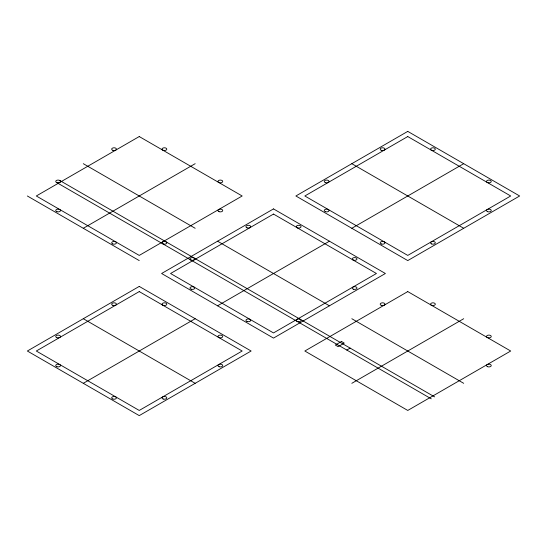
<?xml version="1.0" encoding="UTF-8"?>
<svg xmlns="http://www.w3.org/2000/svg" width="547" height="547" viewBox="0 0 547 547"><rect width="100%" height="100%" fill="white"/><g stroke="black" fill="none" stroke-linecap="round" stroke-linejoin="round"><path stroke-width="0.82" d="M83.294 228.284L195.176 163.683M83.294 383.317L195.176 318.716M217.556 305.8L329.444 241.2M351.824 228.284L463.706 163.683M346.784 350.046L350.142 348.111M351.824 383.317L463.706 318.716M351.824 163.683L463.706 228.284M83.294 163.683L195.176 228.284M217.556 241.2L329.444 305.8M351.824 318.716L463.706 383.317M59.794 180.483L434.619 396.883M56.444 182.418L431.262 398.818M27.35 195.983L139.239 260.584M83.294 318.716L195.176 383.317M139.239 136.552L36.3 195.983L139.239 255.415L242.171 195.983L139.239 136.552M139.239 286.416L27.35 351.017L139.239 415.611L251.121 351.017L139.239 286.416M273.5 208.906L161.611 273.5L273.5 338.094L385.389 273.5L273.5 208.906M407.761 131.389L295.879 195.983L407.761 260.584L519.65 195.983L407.761 131.389M139.239 291.585L36.3 351.017L139.239 410.448L242.171 351.017L139.239 291.585M273.5 214.068L170.561 273.5L273.5 332.932L376.439 273.5L273.5 214.068M407.761 136.552L304.829 195.983L407.761 255.415L510.7 195.983L407.761 136.552M407.761 291.585L304.829 351.017L407.761 410.448L510.7 351.017L407.761 291.585M341.472 341.485L335.318 345.041L338.114 346.654L344.268 343.106L341.472 341.485M191.197 289.219A2.373 1.367 0 0 0 194.753 288.037A2.373 1.367 0 0 0 191.197 286.847A2.373 1.367 0 0 0 191.197 289.219M246.998 321.465A2.373 1.367 0 0 0 250.69 320.433A2.373 1.367 0 0 0 247.292 319.099A2.373 1.367 0 0 0 246.998 321.465M353.43 289.219A2.373 1.367 0 0 0 356.993 288.037A2.373 1.367 0 0 0 353.43 286.847A2.373 1.367 0 0 0 353.43 289.219M297.342 321.465A2.373 1.367 0 0 0 301.041 320.433A2.373 1.367 0 0 0 297.636 319.099A2.373 1.367 0 0 0 297.342 321.465M297.486 227.853A2.373 1.367 0 0 0 301.048 226.67A2.373 1.367 0 0 0 297.486 225.48A2.373 1.367 0 0 0 297.486 227.853M353.287 260.098A2.373 1.367 0 0 0 356.986 259.066A2.373 1.367 0 0 0 353.581 257.733A2.373 1.367 0 0 0 353.287 260.098M191.053 260.098A2.373 1.367 0 0 0 194.753 259.066A2.373 1.367 0 0 0 191.347 257.733A2.373 1.367 0 0 0 191.053 260.098M246.998 227.805A2.373 1.367 0 0 0 250.69 226.766A2.373 1.367 0 0 0 247.292 225.432A2.373 1.367 0 0 0 246.998 227.805M381.259 305.322A2.373 1.367 0 0 0 384.958 304.282A2.373 1.367 0 0 0 381.553 302.949A2.373 1.367 0 0 0 381.259 305.322M487.548 337.615A2.373 1.367 0 0 0 491.247 336.583A2.373 1.367 0 0 0 487.842 335.249A2.373 1.367 0 0 0 487.548 337.615M431.754 305.37A2.373 1.367 0 0 0 435.309 304.187A2.373 1.367 0 0 0 431.754 302.997A2.373 1.367 0 0 0 431.754 305.37M487.548 366.688A2.373 1.367 0 0 0 491.247 365.649A2.373 1.367 0 0 0 487.842 364.316A2.373 1.367 0 0 0 487.548 366.688M381.259 150.288A2.373 1.367 0 0 0 384.958 149.249A2.373 1.367 0 0 0 381.553 147.916A2.373 1.367 0 0 0 381.259 150.288M325.315 182.582A2.373 1.367 0 0 0 329.014 181.549A2.373 1.367 0 0 0 325.609 180.216A2.373 1.367 0 0 0 325.315 182.582M487.692 182.636A2.373 1.367 0 0 0 491.254 181.447A2.373 1.367 0 0 0 487.692 180.264A2.373 1.367 0 0 0 487.692 182.636M431.754 150.336A2.373 1.367 0 0 0 435.309 149.153A2.373 1.367 0 0 0 431.754 147.964A2.373 1.367 0 0 0 431.754 150.336M431.61 243.948A2.373 1.367 0 0 0 435.303 242.916A2.373 1.367 0 0 0 431.904 241.583A2.373 1.367 0 0 0 431.61 243.948M487.692 211.703A2.373 1.367 0 0 0 491.254 210.52A2.373 1.367 0 0 0 487.692 209.33A2.373 1.367 0 0 0 487.692 211.703M381.403 244.003A2.373 1.367 0 0 0 384.965 242.813A2.373 1.367 0 0 0 381.403 241.63A2.373 1.367 0 0 0 381.403 244.003M325.315 211.655A2.373 1.367 0 0 0 329.014 210.616A2.373 1.367 0 0 0 325.609 209.282A2.373 1.367 0 0 0 325.315 211.655M112.873 150.336A2.373 1.367 0 0 0 116.436 149.153A2.373 1.367 0 0 0 112.873 147.964A2.373 1.367 0 0 0 112.873 150.336M56.785 182.582A2.373 1.367 0 0 0 60.485 181.549A2.373 1.367 0 0 0 57.079 180.216A2.373 1.367 0 0 0 56.785 182.582M219.026 182.582A2.373 1.367 0 0 0 222.725 181.549A2.373 1.367 0 0 0 219.32 180.216A2.373 1.367 0 0 0 219.026 182.582M163.225 150.336A2.373 1.367 0 0 0 166.787 149.153A2.373 1.367 0 0 0 163.225 147.964A2.373 1.367 0 0 0 163.225 150.336M163.225 244.003A2.373 1.367 0 0 0 166.787 242.813A2.373 1.367 0 0 0 163.225 241.63A2.373 1.367 0 0 0 163.225 244.003M219.026 211.655A2.373 1.367 0 0 0 222.725 210.616A2.373 1.367 0 0 0 219.32 209.282A2.373 1.367 0 0 0 219.026 211.655M112.73 243.948A2.373 1.367 0 0 0 116.429 242.916A2.373 1.367 0 0 0 113.024 241.583A2.373 1.367 0 0 0 112.73 243.948M56.929 211.703A2.373 1.367 0 0 0 60.491 210.52A2.373 1.367 0 0 0 56.929 209.33A2.373 1.367 0 0 0 56.929 211.703M112.873 305.37A2.373 1.367 0 0 0 116.436 304.187A2.373 1.367 0 0 0 112.873 302.997A2.373 1.367 0 0 0 112.873 305.37M56.785 337.615A2.373 1.367 0 0 0 60.485 336.583A2.373 1.367 0 0 0 57.079 335.249A2.373 1.367 0 0 0 56.785 337.615M219.169 337.67A2.373 1.367 0 0 0 222.725 336.48A2.373 1.367 0 0 0 219.169 335.297A2.373 1.367 0 0 0 219.169 337.67M163.081 305.322A2.373 1.367 0 0 0 166.78 304.282A2.373 1.367 0 0 0 163.375 302.949A2.373 1.367 0 0 0 163.081 305.322M163.225 399.036A2.373 1.367 0 0 0 166.787 397.847A2.373 1.367 0 0 0 163.225 396.664A2.373 1.367 0 0 0 163.225 399.036M219.169 366.736A2.373 1.367 0 0 0 222.725 365.553A2.373 1.367 0 0 0 219.169 364.364A2.373 1.367 0 0 0 219.169 366.736M112.873 399.036A2.373 1.367 0 0 0 116.436 397.847A2.373 1.367 0 0 0 112.873 396.664A2.373 1.367 0 0 0 112.873 399.036M56.929 366.736A2.373 1.367 0 0 0 60.491 365.553A2.373 1.367 0 0 0 56.929 364.364A2.373 1.367 0 0 0 56.929 366.736"/></g></svg>
